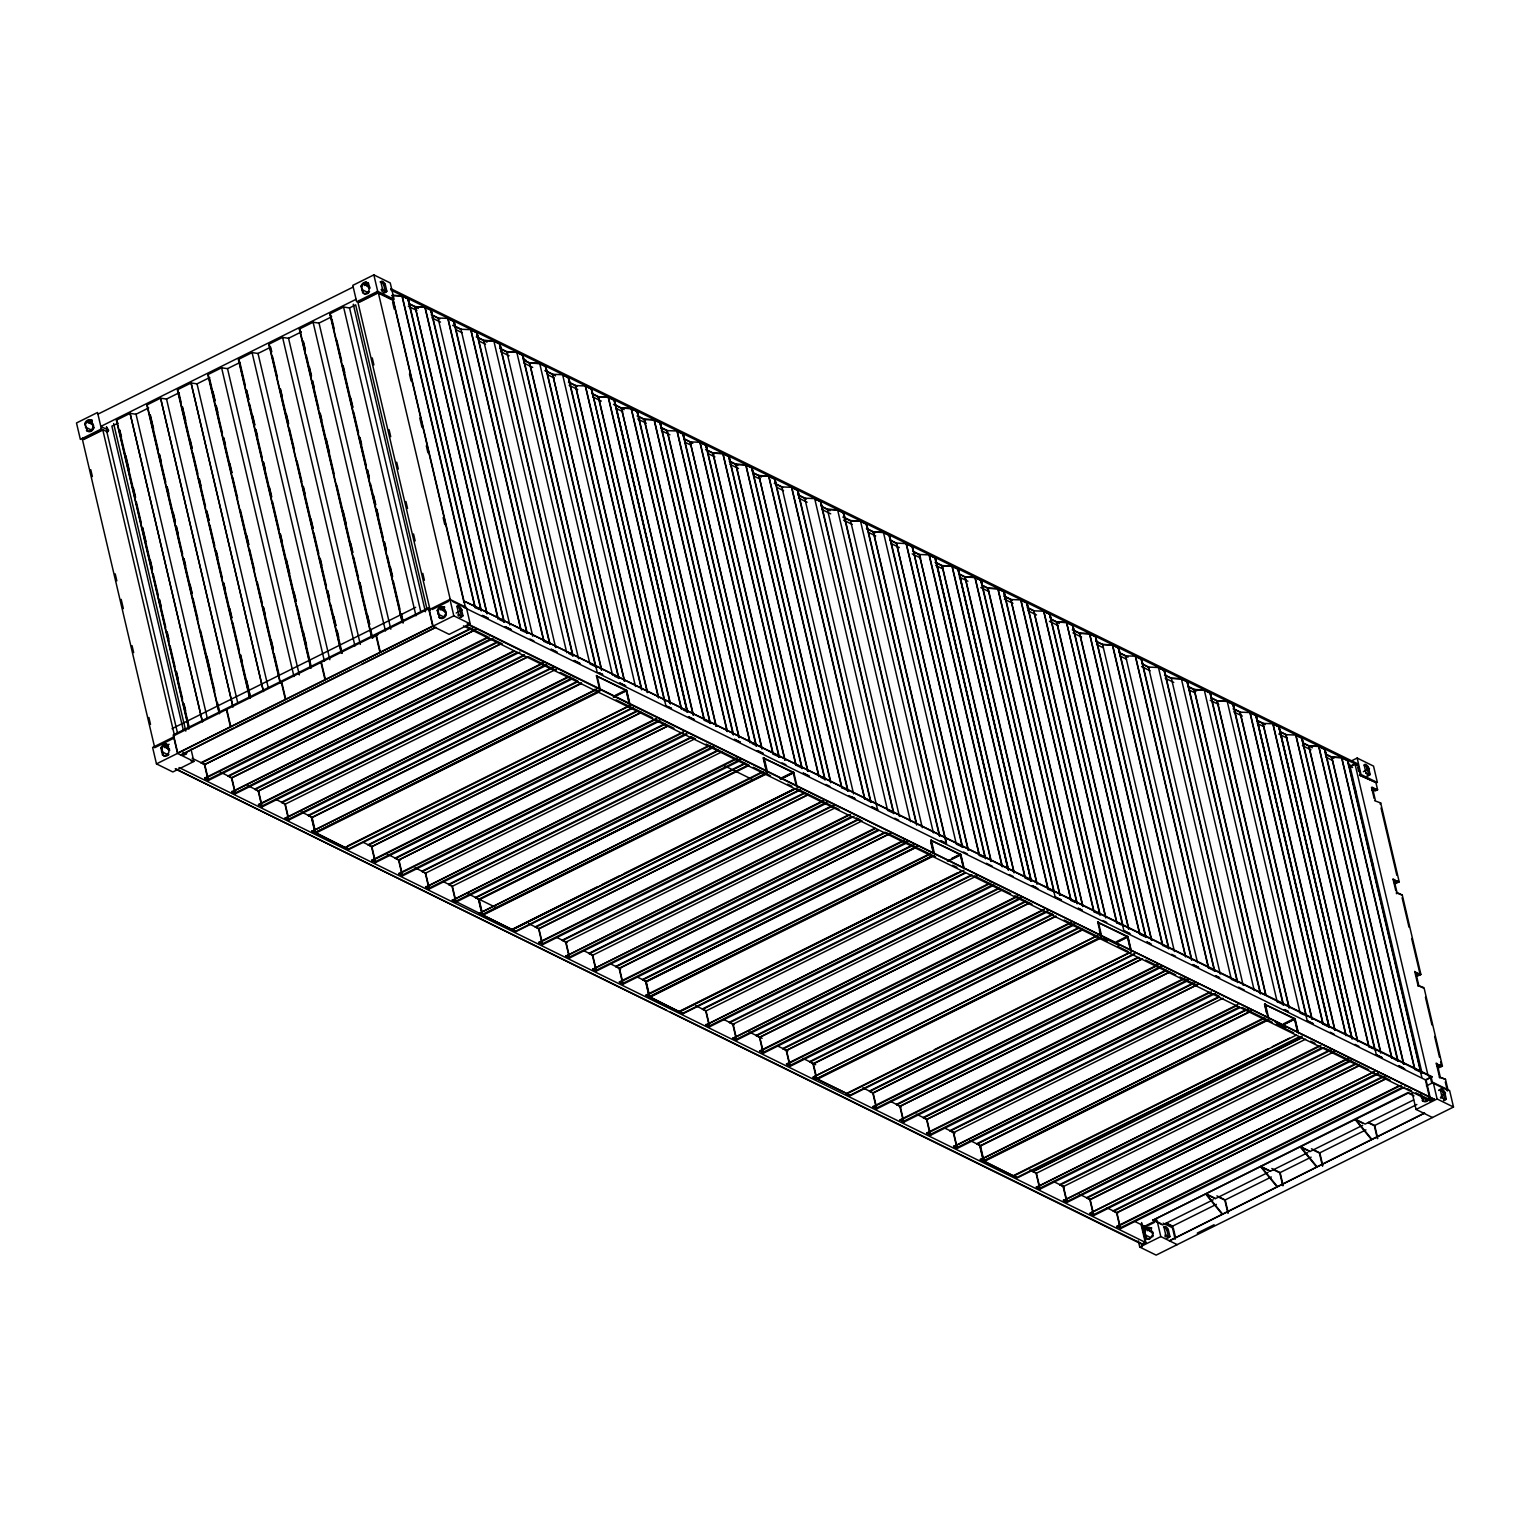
<?xml version="1.0" encoding="UTF-8"?>
<svg xmlns="http://www.w3.org/2000/svg" width="1530" height="1530" viewBox="0 0 1530 1530"><rect width="100%" height="100%" fill="white"/><g stroke="black" fill="none" stroke-linecap="round" stroke-linejoin="round"><path stroke-width="1.5" d="M1374.437 790.226L1373.653 788.964L1372.372 790.302M1417.564 974.094L1416.072 974.055M1439.08 1065.626L1437.435 1066.257M1438.257 1067.194L1439.233 1066.333L1437.339 1066.525M165.202 747.558L166.732 743.733M1417.296 975.356L1417.583 973.96M1439.175 1066.735L1438.908 1065.416M1374.705 790.494L1372.027 790.283M1393.983 882.466L1396.01 882.122M1393.639 882.428L1396.163 882.791M486.903 613.721L415.108 306.593L425.091 307.147L431.116 310.112L432.321 315.046L438.02 317.858L509.815 624.986M624.412 681.29L552.598 374.161L624.603 681.156M693.167 715.065L621.352 407.936L631.355 408.51L637.379 411.455L638.584 416.409L644.283 419.201L654.266 419.755L660.291 422.72L661.495 427.654L667.195 430.466L739.2 737.46M761.902 748.859L690.106 441.711L762.112 748.706M830.656 782.633L758.861 475.505L768.863 476.079L774.869 479.024L776.093 483.958L781.773 486.77L853.587 793.898M1417.564 975.012L1416.072 974.744M373.856 274.884L352.799 285.364L356.662 301.812L377.7 291.331L394.09 299.383L390.246 282.935L373.856 274.884L377.7 291.331M97.939 414.152L353.201 287.028M380.071 281.922A4.686 1.989 63.5 0 1 383.781 284.943L385.197 284.236L386.822 291.178L385.407 291.905A4.686 1.989 63.5 0 1 383.246 292.44M356.069 299.306L100.808 426.43L108.726 430.312M148.697 407.917L135.998 414.248L130.088 413.349L116.337 420.195L188.726 728.777M209.687 377.547L197.007 383.858L191.097 382.978L177.346 389.825L249.715 698.388M240.191 362.361L227.492 368.673L221.601 367.793L207.831 374.64L280.22 683.202M271.766 351.804L270.676 347.176L257.996 353.487L252.087 352.589L238.336 359.454L310.705 668.017M341.209 652.832L268.84 344.25L282.591 337.403L288.501 338.302L301.18 331.991M299.67 329.065L372.039 637.627L377.795 634.778L371.714 637.647L299.345 329.065L313.095 322.218L318.986 323.117L331.685 316.786M402.218 622.442L329.83 313.88L343.581 307.033L349.49 307.932L355.649 304.872L426.927 608.787M101.401 428.936L80.363 439.416L76.5 422.969L97.538 412.488L101.401 428.936L107.54 431.957M381.104 289.782L382.519 289.074A4.686 1.989 63.5 0 0 386.841 291.197M393.306 299.784L378.235 292.383L357.982 302.462L430.236 610.508M83.691 439.531L102.491 430.179M359.206 302.328L377.986 292.976L385.005 296.418M183.332 730.116L111.881 426.105L118.192 423.122M219.211 713.573L146.842 405.01L160.593 398.163L166.502 399.062L179.182 392.732M106.545 432.187L107.865 431.517L106.794 431.575L177.423 732.679M172.048 728.663L415.663 607.353M173.655 736.982L152.618 747.462L156.462 763.891L172.852 771.962L193.889 761.481L191.001 749.145M428.916 609.858L449.954 599.377L466.344 607.429L470.207 623.877L449.17 634.357L432.78 626.306L428.457 607.888L173.196 734.993L177.518 753.429L193.889 761.481M172.947 738.627L154.721 747.711L82.467 439.665L102.72 429.586L174.439 735.299M432.263 609.495L448.462 601.424M459.88 609.437L461.314 608.73L462.94 615.672L461.505 616.399L459.88 609.437A4.686 1.989 63.5 0 0 456.877 606.377M456.189 612.995L462.251 609.973M156.462 763.891L453.817 615.825L470.207 623.877M233.708 727.993L180.769 755.017L435.897 627.3M235.792 726.96L351.345 669.413M361.845 664.192L382.825 653.731M383.208 653.54L433.793 628.352M470.532 628.448L201.08 762.629L204.465 764.751L207.965 779.688L490.25 639.119M201.214 763.164L472.789 627.912M474.185 630.226L204.733 764.426L208.482 780.415L492.909 638.775M204.465 764.751L476.06 629.499M208.482 780.415L204.714 778.101L486.999 637.513M204.829 778.617L489.256 636.977M495.452 642.791L228.142 775.92L231.508 778.043L235.027 792.98L517.293 652.411M228.257 776.437L497.709 642.256M220.033 771.981L231.776 777.718L501.228 643.518M231.508 778.043L500.96 643.862M519.951 652.067L235.524 793.707L231.891 791.909L514.042 650.805M231.891 791.909L514.156 651.34M524.312 654.859L254.86 789.059L258.245 791.182L261.248 803.977M254.975 789.576L524.427 655.395M527.946 656.657L258.493 790.838L262.261 806.826L546.669 665.206M258.245 791.182L527.697 657.001M262.261 806.826L258.493 804.512L542.901 662.873M258.608 805.048L543.035 663.408M546.172 664.479L261.745 806.119L258.493 804.512M551.029 667.998L281.577 802.179L284.963 804.302L288.462 819.258L570.747 678.67M281.711 802.715L553.286 667.462M284.963 804.302L556.557 669.069M573.406 678.326L288.979 819.965L285.326 818.168L567.496 677.082M285.326 818.168L569.753 676.528M577.766 681.137L308.314 815.318L311.699 817.441L314.702 830.255M308.429 815.834L577.881 681.653M311.699 817.441L581.4 682.915M581.534 683.451L311.527 817.9L314.53 830.714M630.169 705.215L626.669 690.279L596.49 675.992L626.114 690.546M633.382 707.816L348.974 849.456L312.063 831.306L596.356 689.15M312.063 831.306L596.471 689.667M599.607 690.738L315.199 832.377L311.929 830.79M315.027 832.856L600.009 690.929M597.981 692.516L315.696 833.104L312.005 817.077M615.309 695.347L623.857 691.082M613.281 696.934L626.669 690.279M613.664 697.125L626.497 690.738L629.499 703.551M347.387 846.033L627.491 706.554M630.016 705.674L345.321 847.658L315.582 832.569M345.589 847.314L348.84 848.921L633.267 707.281M637.627 710.551L368.175 844.732L371.561 846.855L375.06 861.811L659.487 720.171M368.29 845.268L637.742 711.068M641.28 712.349L371.828 846.53L375.577 862.518L659.985 720.879M371.561 846.855L641.013 712.674M375.577 862.518L371.809 860.204L656.217 718.565M371.924 860.721L656.351 719.081M664.67 723.843L395.218 858.024L398.603 860.147L401.606 872.961M395.352 858.56L664.804 724.359M668.323 725.622L398.871 859.822L402.62 875.81L687.047 734.171M398.603 860.147L668.055 725.966M402.62 875.81L398.852 873.496L683.279 731.856M398.986 874.013L683.394 732.373M686.53 733.463L402.122 875.103L398.852 873.496M691.407 736.963L421.955 871.163L425.34 873.286L428.84 888.222L713.248 746.583M422.07 871.679L691.522 737.498M425.34 873.286L695.041 738.76M713.764 747.309L429.337 888.949L425.703 887.151L707.855 746.047M425.703 887.151L710.13 745.512M718.125 750.102L448.673 884.283L452.058 886.425L455.06 899.219M448.806 884.818L718.239 750.637M452.058 886.425L721.778 751.899M740.482 760.429L456.074 902.069L452.421 900.29L736.714 758.115M452.421 900.29L737.479 758.478M455.558 901.361L739.985 759.722M744.842 763.24L475.409 897.422L478.775 899.544L482.294 914.481L764.579 773.912M475.524 897.938L744.976 763.757M746.353 766.09L479.043 899.219L482.792 915.208L512.473 929.743L452.306 899.755M478.775 899.544L748.227 765.363M748.629 765.555L478.622 900.003L481.128 910.675M797.264 787.319L793.764 772.382L763.585 758.096L793.209 772.65M761.309 772.306L479.158 913.41L482.792 915.208L767.219 773.568M479.158 913.41L763.566 771.77M482.122 914.959L767.085 773.033M780.262 778.521L793.095 772.134L796.308 785.827M780.377 779.038L793.764 772.382M780.759 779.229L793.592 772.841M511.747 929.513L597.867 886.616M602.151 884.493L619.248 875.963M623.532 873.84L794.586 788.658M794.969 788.849L512.684 929.418L516.069 931.56L800.477 789.92M794.701 789.193L512.416 929.762L516.069 931.56M515.935 931.024L800.362 789.384M804.723 792.655L535.27 926.836L538.656 928.959L541.658 941.772M535.385 927.371L804.837 793.171M808.356 794.452L538.904 928.634L542.672 944.622L827.08 802.982M538.656 928.959L808.108 794.778M542.672 944.622L538.904 942.308L823.312 800.668M539.019 942.824L823.446 801.185M826.582 802.275L542.156 943.914L538.904 942.308M831.765 805.947L562.313 940.128L565.698 942.251L569.198 957.206L851.483 816.618M562.447 940.663L834.022 805.411M565.698 942.251L835.418 807.744M854.142 816.274L569.715 957.914L566.062 956.116L848.232 815.031M566.062 956.116L850.489 814.476M858.502 819.086L589.05 953.267L592.416 955.389L595.935 970.326L878.22 829.757M589.165 953.783L858.617 819.602M592.416 955.389L862.136 820.864M878.717 830.465L596.432 971.053L592.798 969.255L874.95 828.151M592.798 969.255L875.084 828.686M885.22 832.205L615.768 966.386L619.153 968.528L622.155 981.323M615.882 966.922L885.335 832.741M888.854 834.003L619.421 968.184L623.169 984.173L907.577 842.533M619.153 968.528L890.747 833.276M623.169 984.173L619.401 981.858L903.809 840.219M619.516 982.394L903.943 840.754M907.08 841.825L622.653 983.465L619.401 981.858M911.937 845.344L642.485 979.525L645.87 981.648L649.389 996.604L931.655 856.016M642.619 980.061L914.213 844.809M915.59 847.123L646.138 981.323L649.887 997.311L934.314 855.672M645.87 981.648L917.465 846.396M917.847 846.587L645.717 982.107L648.223 992.798M963.862 867.3L960.859 854.486L930.68 840.2L960.305 854.754M649.887 997.311L646.119 994.997L930.546 853.358M646.253 995.514L928.519 854.945M649.217 997.063L932.057 856.207M951.622 858.502L960.19 854.237L963.403 867.95M947.472 861.141L960.859 854.486M949.996 860.281L960.687 854.945L963.69 867.759M678.842 1011.617L936.016 883.537M940.281 881.414L957.398 872.903M962.064 870.952L679.779 1011.521L683.164 1013.663L965.43 873.075M963.938 870.226L679.511 1011.866L683.164 1013.663M683.03 1013.128L965.315 872.559M971.818 874.758L702.366 1008.939L705.751 1011.062L709.251 1026.018L991.536 885.43M702.48 1009.475L971.933 875.294M705.751 1011.062L977.594 875.485M994.175 885.086L709.748 1026.726L706.114 1024.928L988.265 883.843M706.114 1024.928L990.541 883.288M998.861 888.05L729.408 1022.231L732.794 1024.354L736.293 1039.31L1020.72 897.67M729.542 1022.767L998.975 888.567M732.794 1024.354L1002.513 889.848M1021.218 898.378L736.81 1040.017L733.157 1038.22L1017.45 896.064M733.157 1038.22L1017.584 896.58M1025.578 901.189L756.126 1035.37L759.511 1037.493L763.03 1052.43L1047.438 910.79M756.26 1035.887L1025.712 901.706M1029.231 902.968L759.779 1037.149L763.527 1053.156L1047.954 911.517M759.511 1037.493L1028.963 903.312M763.527 1053.156L759.76 1050.842L1044.187 909.202M759.894 1051.359L1044.302 909.719M1350.837 761.194L1357.148 758.039L1373.538 766.109L1377.383 782.538L1361.012 774.486L1357.148 758.039M1052.315 914.309L782.863 1048.49L786.248 1050.632L789.748 1065.569L1074.175 923.929M1357.301 765.708L1354.949 763.814L1350.053 766.243L1422.058 1073.199M782.977 1049.025L1052.43 914.844M1349.823 766.855L1354.7 764.426M1055.949 916.107L786.497 1050.288L790.264 1066.276L1074.672 924.636M786.248 1050.632L1055.7 916.432M1364.072 765.057A4.686 1.989 63.5 0 1 1367.074 768.117L1368.489 767.41L1370.115 774.352L1368.7 775.06A4.686 1.989 63.5 0 1 1366.978 775.863M1363.383 771.675L1369.446 768.653M1375.891 782.48L1359.52 775.174L1375.891 782.48L1377.593 789.748L1375.03 791.01M790.264 1066.276L786.477 1063.962L1070.904 922.322M786.611 1064.498L1071.038 922.858M1079.033 927.448L809.58 1061.629L812.966 1063.752L816.465 1078.707L1100.892 937.068M809.714 1062.164L1079.166 927.964M812.966 1063.752L1082.685 929.226M812.812 1064.23L1082.8 929.762M1131.454 951.526L1127.954 936.59L1097.775 922.303L1127.4 936.857M1374.169 798.526L1371.53 787.51L1377.593 789.748M813.214 1077.101L1097.641 935.461L813.214 1077.101L816.465 1078.707M1374.629 800.706L1380.691 802.944L1399.204 881.892L1395.8 883.499M816.312 1079.166L1101.83 936.972L1098.33 922.035M813.329 1077.617L816.982 1079.415L1101.409 937.775L1097.641 921.787M1380.691 802.944L1380.156 804.149M1116.575 941.658L1125.143 937.412M1114.567 943.245L1127.954 936.59M1114.949 943.436L1127.782 937.048L1130.785 949.862M845.937 1093.721L929.915 1051.894M934.199 1049.771L1128.758 952.865M1131.282 951.985L846.606 1093.969L850.24 1095.767L1134.667 954.127M846.874 1093.625L850.125 1095.231L1134.552 953.592M1136.771 957.933L869.461 1091.043L872.827 1093.185L876.346 1108.122L1160.754 966.482M869.576 1091.579L1139.028 957.398M1142.547 958.66L873.095 1092.841L876.843 1108.829L1161.27 967.19M872.827 1093.185L1142.279 958.985M876.843 1108.829L873.075 1106.515L1157.502 964.875M873.209 1107.051L1157.617 965.411M1165.956 970.154L896.504 1104.335L899.889 1106.477L903.389 1121.414L1187.816 979.774M896.618 1104.87L1166.07 970.689M1169.589 971.952L900.156 1106.133L903.905 1122.121L1188.313 980.481M899.889 1106.477L1169.341 972.277M903.905 1122.121L900.137 1119.807L1184.545 978.167M900.252 1120.323L1184.679 978.703M1399.204 881.892L1393.161 879.654L1398.267 881.433M1192.673 983.293L923.221 1117.474L926.606 1119.597L930.106 1134.533L1212.391 993.965M923.355 1117.99L1194.949 982.738M1196.326 985.071L926.874 1119.272L930.623 1135.26L1215.05 993.62M926.606 1119.597L1198.2 984.345M1396.488 893.711L1396.986 892.487L1402.302 895.107L1420.911 974.457L1417.507 976.044M1402.302 895.107L1396.259 892.851M930.623 1135.26L926.855 1132.946L1209.14 992.358M926.97 1133.462L1211.397 991.823M1219.41 996.413L949.958 1130.593L953.343 1132.736L956.346 1145.53M950.073 1131.129L1219.525 996.948M953.343 1132.736L1223.044 998.21M1239.625 1007.811L957.34 1148.38L953.706 1146.601L1238 1004.426M953.706 1146.601L1235.991 1006.013M1239.128 1007.103L956.843 1147.672L953.573 1146.066M1246.128 1009.551L976.676 1143.732L980.061 1145.855L983.561 1160.811L1265.846 1020.223M976.809 1144.268L1248.384 1009.016M980.061 1145.855L1251.655 1010.622M1249.895 1011.866L979.889 1146.333L983.408 1161.27L1268.37 1019.363M1298.549 1033.63L1295.03 1018.693L1264.87 1004.407L1294.495 1018.961M1268.504 1019.879L984.077 1161.519L980.424 1159.721L1262.594 1018.636M980.424 1159.721L1264.851 1018.081M1283.67 1023.761L1294.361 1018.445L1297.574 1032.157M1281.662 1025.349L1295.03 1018.693M1282.044 1025.54L1294.877 1019.152L1297.88 1031.966M1420.911 974.457L1414.868 972.2L1420.184 974.82L1411.674 938.54M1013.032 1175.824L1268.064 1048.815M1272.329 1046.692L1289.446 1038.162M1296.235 1035.16L1013.702 1176.073L1017.335 1177.87L1301.762 1036.231M1419.974 973.979L1417.316 975.203M1013.95 1175.748L1017.221 1177.335L1299.505 1036.766M1302.183 1037.091L1032.731 1171.272L1036.116 1173.395L1039.616 1188.351L1321.901 1047.763M1032.846 1171.808L1302.298 1037.627M1036.116 1173.395L1305.568 1039.214M1439.003 1067.691L1442.408 1066.104L1424.009 987.653L1417.966 985.416L1423.263 988.017M1324.54 1047.419L1040.132 1189.059L1036.479 1187.261L1318.63 1046.176M1036.479 1187.261L1320.906 1045.621M1329.226 1050.383L1059.774 1184.564L1063.159 1186.687L1066.659 1201.643L1351.086 1060.003M1059.908 1185.1L1331.483 1049.848M1063.159 1186.687L1334.753 1051.454M1351.602 1060.711L1067.175 1202.351L1063.522 1200.553L1347.815 1058.397M1063.522 1200.553L1347.949 1058.913M1355.943 1063.522L1086.51 1197.703L1089.876 1199.826L1093.395 1214.763L1377.803 1073.123M1086.625 1198.219L1356.077 1064.039M1079.224 1194.165L1090.144 1199.482L1359.596 1065.301M1089.876 1199.826L1359.329 1065.645M1090.125 1213.175L1374.552 1071.535L1090.125 1213.175L1093.395 1214.763M1090.259 1213.692L1093.893 1215.489L1378.32 1073.85M1382.68 1076.642L1113.228 1210.823L1116.613 1212.965L1120.113 1227.901L1402.398 1087.333M1113.343 1211.358L1384.937 1076.106M1386.314 1078.44L1116.862 1212.621L1120.629 1228.609L1405.037 1086.969M1116.613 1212.965L1386.065 1078.765M1442.408 1066.104L1436.364 1063.866L1441.681 1066.467L1440.591 1061.858M1120.629 1228.609L1116.862 1226.295L1399.128 1085.726M1116.976 1226.831L1401.404 1085.191M1441.47 1065.645L1438.812 1066.869M1438.946 1067.232L1439.003 1065.97M463.475 607.142L1426.094 1080.161L1431.87 1076.623L1425.405 1079.836L1430.378 1101.026L1434.031 1099.19L469.117 624.546M1213.175 1199.769L1162.59 1224.956L1152.951 1220.213L1408.078 1092.496L1412.094 1094.466M1445.506 1079.319L1439.462 1077.063L1445.506 1079.319L1448.126 1090.527L1432.52 1082.858L1431.124 1076.929L1428.025 1075.418L1354.949 763.814M1152.951 1220.213L1408.212 1093.089L1414.007 1095.939M1142.222 1227.481L1156.948 1220.137L1160.811 1236.584L1177.201 1244.636M1426.4 1085.898L1433.247 1082.532L1449.637 1090.584L1453.5 1107.032L1156.145 1255.116L1139.754 1247.065L1138.32 1240.907M1154.194 1222.547L1145.645 1226.792L1134.935 1221.533M1142.623 1229.661L1146.678 1227.653M1268.102 1172.401L1215.661 1198.525L1206.023 1193.783L1222.336 1213.787M1307.787 1152.645L1270.589 1171.158L1260.95 1166.434L1277.263 1186.438M1362.675 1125.296L1310.235 1151.421L1300.615 1146.678L1316.928 1166.682M1413.643 1099.936L1365.162 1124.072L1355.542 1119.329L1371.855 1139.334M1438.869 1090.488L1440.304 1089.781A4.686 1.989 63.5 0 1 1444.607 1091.884L1446.233 1098.846L1444.798 1099.554A4.686 1.989 63.5 0 1 1443.498 1100.51M1165.898 1223.312L1172.133 1226.371L1216.388 1204.34M1216.886 1195.848L1225.205 1199.941L1271.353 1176.972M1271.812 1168.499L1280.132 1172.592L1311.133 1157.158M1311.459 1148.762L1319.797 1152.855L1365.927 1129.867M1368.47 1122.427L1374.724 1125.487L1416.857 1104.507M1163.508 1227.098A4.686 1.989 63.5 0 1 1166.874 1230.197L1168.289 1229.489L1169.915 1236.45L1168.499 1237.158A4.686 1.989 63.5 0 1 1166.778 1237.961M1439.003 1090.087A4.686 1.989 63.5 0 1 1443.173 1092.611L1444.607 1091.904M670.484 1012.133L1142.145 1243.89L1145.262 1242.341M1433.897 1098.617L1430.78 1100.166L1415.766 1092.783M1441.509 1095.155L1445.544 1093.147M666.2 1010.03L175.242 768.787L1142.298 1244.483L1145.951 1242.666L1141.476 1223.598M1139.754 1247.065L1160.811 1236.584M1412.209 1093.013L1416.072 1109.46L1437.11 1098.98L1453.5 1107.032M1446.233 1098.846A4.686 1.989 63.5 0 1 1441.929 1096.742L1440.495 1097.45A4.686 1.989 63.5 0 0 1440.897 1098.119M1197.244 1233.123L1214.112 1224.727M1372.735 790.035L1374.399 789.977M1395.896 882.026L1394.997 881.127L1394.366 882.198M487.114 613.587L415.108 306.593L409.409 303.801L408.204 298.847L402.18 295.902L392.177 295.328L465.56 607.812L452.383 601.347M391.986 295.462L401.969 296.036L407.917 298.943L409.122 303.896L418.34 308.486M414.898 306.727L424.9 307.3L430.829 310.207L432.053 315.161M437.81 317.991L448.022 318.412L454.028 321.377L455.252 326.311L460.932 329.103L532.746 636.25M460.74 329.256L470.934 329.677L476.958 332.641L478.163 337.575L483.843 340.368L493.846 340.941L499.87 343.887L501.075 348.84L506.774 351.632L516.777 352.206L522.782 355.151L524.006 360.105L529.686 362.897L539.688 363.452L545.694 366.416L546.918 371.35L552.598 374.161M506.564 351.766L516.566 352.34L522.495 355.266L523.719 360.2M552.406 374.295L562.6 374.716L568.625 377.68L569.829 382.615L575.529 385.407L647.534 692.402M664.747 700.874L591.536 388.945L585.512 385.981L575.318 385.56L647.324 692.555M592.741 393.879L598.44 396.672L608.443 397.245L614.448 400.191L687.678 712.139M615.385 405.24L614.161 400.305L608.232 397.379L598.23 396.825L670.236 703.819M621.161 408.07L631.144 408.644L637.092 411.57L638.297 416.504M661.209 427.769L660.004 422.816L654.075 419.909L644.073 419.335L716.078 726.329M690.106 441.711L684.426 438.919L683.202 433.984L677.197 431.02L666.984 430.599L738.99 737.594M689.896 441.864L700.109 442.285L706.114 445.249L707.338 450.183L713.018 452.976L723.021 453.549L729.045 456.495L730.25 461.448L735.949 464.24L745.932 464.814L751.957 467.759L753.181 472.713L758.861 475.505L830.867 782.499M801.969 768.538L728.758 456.609L722.829 453.683L712.827 453.129L784.833 760.123M824.899 779.803L751.67 467.874L745.741 464.948L735.739 464.374L807.744 771.369M758.651 475.639L768.653 476.213L774.582 479.12L847.811 791.067M781.581 486.903L791.775 487.324L797.799 490.289L799.004 495.223L804.704 498.015L877.589 809.81L871.813 806.979M804.493 498.168L814.687 498.589L820.711 501.553L821.916 506.487L827.615 509.28L837.618 509.853L843.623 512.818L844.847 517.752L850.527 520.544L860.529 521.118L866.554 524.063L867.759 529.017L873.439 531.809L883.441 532.383L889.466 535.328L890.67 540.281L896.37 543.073L906.353 543.628L912.377 546.593L985.607 858.521M850.336 520.678L860.319 521.252L866.267 524.178L867.472 529.112M1008.232 869.901L935.289 557.857L929.284 554.893L919.071 554.472L913.601 551.527M935.71 559.502L936.513 562.791L942.193 565.584L952.196 566.157L958.22 569.122L1031.43 881.051M959.138 574.152L957.933 569.217L951.985 566.291L942.002 565.737L1014.008 872.731M959.425 574.056L965.124 576.848L975.107 577.422L981.132 580.367L982.337 585.321L988.036 588.113L998.038 588.687L1004.043 591.632L1005.267 596.585L1010.948 599.377L1082.953 906.372M988.648 588.725L982.069 585.416L980.845 580.482L974.916 577.556L964.914 577.001L1036.919 883.996M1004.981 596.681L1003.757 591.747L997.828 588.821L987.825 588.247L1059.831 895.241M1105.865 917.637L1033.859 610.642L1028.179 607.831L1026.974 602.897L1020.95 599.932L1010.756 599.511L1082.762 906.506M1027.242 607.678L1033.668 610.833L1043.862 611.197L1049.886 614.161L1051.091 619.095L1056.79 621.888L1066.793 622.461L1072.798 625.426L1074.022 630.36L1079.702 633.152L1089.704 633.726L1095.709 636.671L1168.939 948.619M1168.652 948.715L1095.442 636.786L1089.494 633.86L1079.492 633.305L1151.497 940.3M1096.933 641.625L1102.614 644.417L1112.616 644.991L1118.64 647.936L1119.845 652.889L1125.544 655.682L1197.55 962.676M1128.012 657.192L1119.425 652.985L1118.353 648.051L1112.406 645.125L1102.422 644.551L1095.843 641.395M1125.334 655.815L1135.528 656.236L1141.552 659.201L1142.757 664.135L1148.456 666.946L1220.252 974.075M1148.246 667.08L1158.459 667.501L1164.464 670.465L1165.688 675.399L1171.368 678.192L1181.37 678.765L1187.395 681.73L1188.6 686.664L1194.299 689.456L1204.282 690.03L1210.307 692.975L1283.517 1004.923M1211.511 697.929L1217.211 700.721L1227.213 701.295L1233.218 704.24L1234.442 709.193L1240.122 711.986L1312.128 1018.98M1233.065 708.811L1239.912 712.119L1250.125 712.559L1256.13 715.505L1329.36 1027.452M1352.271 1038.698L1279.061 726.769L1273.036 723.805L1262.843 723.384L1334.849 1030.379M1349.02 765.497L1347.815 760.544L1341.791 757.599L1331.789 757.025L1326.108 754.233L1324.884 749.298L1318.879 746.334L1308.877 745.76L1303.197 742.968L1301.973 738.034L1295.948 735.069L1285.755 734.649L1357.76 1041.643L1285.965 734.496L1280.266 731.703M1325.822 754.328L1324.598 749.394L1318.669 746.468L1308.666 745.913L1380.672 1052.908M1348.332 763.948L1347.528 760.659L1341.581 757.732L1331.597 757.159L1403.603 1064.172M1358.066 765.325L391.164 290.203L390.8 288.673L1357.722 763.795L1360.266 774.811M454.965 326.406L453.741 321.472L447.812 318.565L520.908 630.207L527.123 633.018M477.876 337.671L476.672 332.737L470.724 329.811L543.819 641.472M500.788 348.936L499.583 344.001L493.655 341.075L483.652 340.521L555.658 647.515M546.631 371.465L545.426 366.512L539.478 363.605L529.476 363.031L601.481 670.025M562.39 374.869L568.338 377.776L569.543 382.73M692.784 443.337L684.14 439.034L682.915 434.08L676.987 431.173L750.082 742.815L677.197 431.02M798.717 495.338L797.513 490.384L791.565 487.477L864.66 799.119M814.495 498.742L820.424 501.649L893.635 813.577M844.56 517.848L843.336 512.913L837.407 509.987L827.405 509.433L899.41 816.427M890.384 540.377L889.179 535.423L883.25 532.517L873.248 531.943L946.343 843.604L940.568 840.754M1027.892 607.946L1026.687 602.992L1020.74 600.085L1093.835 911.727L1100.07 914.538M1116.766 922.992L1043.67 611.35L1049.599 614.257L1050.804 619.21L1059.391 623.475M1073.735 630.456L1072.511 625.521L1066.582 622.595L1056.58 622.041L1128.585 929.035M1149.451 667.73L1142.489 664.25L1141.265 659.296L1135.337 656.389L1208.432 968.031M1158.248 667.654L1164.177 670.561L1165.401 675.514M1188.313 686.76L1187.108 681.825L1181.16 678.899L1171.177 678.345L1164.464 675.093M1234.155 709.289L1232.931 704.355L1227.003 701.428L1217 700.855L1289.006 1007.849M1257.067 720.553L1255.862 715.6L1249.914 712.693L1323.01 1024.335M1279.577 730.154L1278.774 726.865L1272.845 723.958L1345.941 1035.6M1312.396 747.788L1302.91 743.064L1301.686 738.129L1295.757 735.222L1368.853 1046.864M524.675 359.627L525.899 360.219M615.672 405.144L621.352 407.936L693.358 714.931M1257.354 720.439L1263.034 723.25L1335.04 1030.245M431.211 314.798L439.799 319.024M452.651 325.335L461.238 329.562M476.232 336.925L486.961 342.204M499.813 348.515L508.4 352.742M523.413 360.105L529.839 363.26M544.852 370.643L555.562 375.902M568.433 382.232L577.001 386.44M592.014 393.822L598.44 396.978M613.453 404.36L624.163 409.619M637.035 415.95L645.603 420.157M660.616 427.539L667.042 430.695M705.636 449.648L714.223 453.875M729.217 461.238L737.804 465.464M761.385 477.054L752.817 472.827L752.072 469.519M774.256 483.365L782.825 487.573M797.838 494.955L806.406 499.163M821.419 506.545L829.987 510.752M842.858 517.083L851.426 521.29M866.439 528.672L875.026 532.88M890.02 540.262L896.465 543.418M920.046 555.008L913.314 551.642L912.09 546.688L906.162 543.781L979.257 855.423L983.465 857.259M935.04 562.371L943.628 566.597M958.641 573.96L965.067 577.135M1003.661 596.088L1012.229 600.296M1072.262 629.805L1080.83 634.013M1188.045 686.683L1196.613 690.91M1218.052 701.448L1211.225 698.024L1210.307 692.975M1256.646 720.401L1265.214 724.608M1279.979 731.818L1286.654 735.146M1325.248 754.118L1333.835 758.325M1348.733 765.593L1352.539 767.467M364.408 283.777A5.47 2.41 -13.2 0 0 364.312 284.178L369.686 286.837M408.357 306.287L416.925 310.514M431.938 317.877L440.506 322.103M455.519 329.466L461.945 332.641M479.1 341.056L485.526 344.212M500.54 351.594L509.127 355.801M524.121 363.184L532.708 367.391M547.702 374.774L554.147 377.929M569.141 385.311L577.728 389.519M592.741 396.901L601.309 401.109M616.322 408.491L622.748 411.647M637.761 419.01L646.329 423.236M661.343 430.599L669.91 434.826M684.924 442.189L691.35 445.364M708.505 453.779L714.931 456.954M729.944 464.317L738.531 468.524M753.525 475.907L759.97 479.062M777.125 487.496L783.551 490.652M798.564 498.034L807.132 502.242M822.146 509.624L830.714 513.831M843.585 520.162L852.153 524.369M869.308 532.803L875.734 535.959M890.747 543.322L899.315 547.549M912.186 553.86L920.754 558.087M935.767 565.45L942.193 568.605M959.348 577.04L967.935 581.266M980.787 587.577L989.375 591.785M1004.369 599.167L1012.956 603.375M1027.969 610.757L1036.537 614.964M1049.408 621.295L1057.976 625.502M1072.989 632.885L1081.557 637.092M1096.57 644.474L1102.996 647.63M1120.151 656.064L1126.577 659.22M1141.59 666.583L1150.178 670.809M1165.172 678.173L1173.759 682.399M1188.753 689.762L1195.198 692.918M1210.192 700.3L1218.779 704.508M1233.792 711.89L1242.36 716.097M1257.373 723.48L1263.799 726.635M1278.812 734.018L1287.38 738.225M1302.393 745.607L1310.961 749.815M1325.975 757.197L1332.4 760.353M364.312 284.197L369.992 288.137M385.713 296.763L392.082 299.899M361.118 285.995L362.744 292.957A4.781 3.787 -63.8 0 0 369.189 289.744L367.544 282.801A4.781 3.787 -63.8 0 0 361.118 285.995L363.7 293.416A4.781 3.787 -63.8 0 0 367.965 293.301M361.692 289.476L367.908 292.517M1371.588 787.529L1376.656 789.27M1431.87 1076.623L464.967 601.5L1432.004 1077.216M479.292 609.514L475.275 607.544L402.18 295.902M499.966 619.918L504.212 621.754M548.046 643.289L544.03 641.319L470.934 329.677M568.95 653.578L572.966 655.548M614.563 676.222L618.789 678.058M683.317 709.997L687.544 711.852M710.475 723.116L704.24 720.286L631.144 408.644M752.282 743.656L756.298 745.626M779.229 756.891L772.994 754.08L699.899 442.419L705.846 445.345L779.057 757.274M802.141 768.156L796.116 765.191L723.021 453.549M821.036 777.45L825.053 779.42M847.964 790.666L841.959 787.721L768.863 476.079M866.879 799.961L870.895 801.93M893.807 813.195L887.591 810.384L814.687 498.589M962.561 846.97L956.346 844.158L883.441 532.383M1031.316 880.764L1025.081 877.952L951.985 566.291M1052.219 891.034L1048.012 889.198L974.916 577.556M1075.131 902.298L1070.924 900.462L997.828 588.821M1120.974 924.828L1116.957 922.839L1043.862 611.197M1145.893 937.068L1139.678 934.256L1066.582 622.595L1139.888 934.103M1168.805 948.332L1162.8 945.368L1089.704 633.726M1214.648 970.842L1208.624 967.897L1135.528 656.236M1235.552 981.132L1231.344 979.296L1158.459 667.501M1277.378 1001.672L1283.402 1004.636M1304.306 1014.906L1300.098 1013.07L1227.213 701.295M1373.06 1048.681L1369.044 1046.711L1295.948 735.069M1393.983 1058.97L1397.98 1060.94M1341.581 757.732L1414.676 1069.374L1420.911 1072.205M91.035 431.269A4.781 3.787 -63.8 0 1 87.382 431.02L84.8 423.6A4.781 3.787 -63.8 0 1 91.245 420.387L93.827 427.807A4.781 3.787 -63.8 0 1 93.196 429.222M89.123 420.138A5.47 2.41 -13.2 0 0 88.013 421.783L93.387 424.441M482.505 615.442L488.204 618.235L482.218 615.538M505.416 626.707L511.116 629.499M551.259 649.217L556.958 652.01M574.171 660.482L579.87 663.274M598.995 672.684L602.782 674.539L598.727 672.798M620.013 683.011L625.694 685.803M667.749 706.458L671.536 708.314M688.768 716.786L694.448 719.578M734.591 739.315L740.29 742.107M757.522 750.58L763.202 753.372M803.346 773.09L809.045 775.882M851.082 796.537L854.868 798.411M872.1 806.884L877.799 809.676M940.854 840.659L946.535 843.451L873.439 531.809M1032.521 885.698L1036.307 887.572M1055.432 896.963L1061.132 899.755M1078.363 908.227L1082.15 910.082M1124.187 930.737L1129.886 933.549M1147.118 942.002L1150.904 943.876M1192.941 964.531L1198.64 967.323M1215.872 975.796L1219.659 977.651M1284.607 1009.571L1288.413 1011.445M1307.538 1020.835L1313.218 1023.627M1381.973 1057.421L1376.292 1054.61L1301.973 738.034M1399.204 1065.875L1402.991 1067.749M505.149 626.803L510.905 629.633M529.973 639.005L533.836 640.898M550.972 649.332L556.748 652.163M573.884 660.577L579.66 663.427M619.727 683.107L625.502 685.937M665.569 705.636L671.326 708.466M688.481 716.881L694.257 719.731M734.304 739.411L740.08 742.241M757.235 750.675L763.011 753.506M782.079 762.877L785.923 764.77M803.059 773.185L808.835 776.035M825.99 784.45L829.834 786.344M848.901 795.715L854.677 798.545M894.744 818.244L898.588 820.137M963.479 852.019L967.343 853.912M986.41 863.283L992.167 866.114M1009.322 874.548L1013.166 876.441M1032.234 885.813L1038.009 888.643M1060.921 899.908L1055.165 897.058L980.845 580.482M1078.076 908.323L1081.92 910.216M1102.92 920.524L1106.764 922.418M1129.676 933.683L1123.9 930.852L1049.599 614.257M1146.831 942.117L1150.675 943.991M1171.674 954.318L1175.518 956.212M1192.654 964.627L1198.43 967.457M1215.585 975.891L1219.429 977.785M1238.497 987.156L1244.273 989.986M1284.32 1009.666L1288.183 1011.559M1313.008 1023.78L1307.251 1020.931L1232.931 704.355M1330.163 1032.195L1334.007 1034.089M1355.006 1044.397L1358.85 1046.291M1376.006 1054.725L1381.762 1057.555M1398.917 1065.97L1404.693 1068.82M87.994 421.783L93.693 425.742M91.245 420.387L93.827 427.807M84.8 423.6L87.382 431.02M85.393 427.08L91.59 430.121M443.662 607.276L444.618 607.754A4.781 3.787 -63.8 0 0 438.173 610.967L437.217 610.489A4.781 3.787 -63.8 0 1 443.662 607.276L446.244 614.697L445.154 610.068M440.506 608.271A5.47 2.41 -13.2 0 0 440.43 608.672L445.804 611.331M440.411 608.672L446.11 612.631M467.128 624.087L1434.031 1099.19M1103.952 938.024L1118.755 945.291M1275.274 1022.193L1285.85 1027.395M466.019 626.095L487.458 636.633M491.742 638.737L502.471 643.996M528.194 656.638L556.059 670.35M560.343 672.454L577.499 680.869M594.654 689.303L598.938 691.407M616.093 699.841L652.545 717.742M656.829 719.846L673.984 728.28M691.12 736.714L695.423 738.818M706.133 744.077L749.011 765.153M753.296 767.257L770.451 775.691M787.606 784.125L791.89 786.229M796.174 788.332L839.052 809.408M856.207 817.823L860.491 819.927M886.214 832.569L914.099 846.262M918.383 848.385L935.538 856.8M952.693 865.234L956.977 867.338M974.132 875.772L1010.565 893.673M1014.868 895.777L1032.004 904.211M1049.159 912.645L1053.443 914.749M1064.172 920.008L1107.051 941.084M1117.761 946.343L1128.49 951.622M1145.645 960.037L1175.652 974.801M1179.936 976.905L1197.091 985.32M1214.246 993.754L1218.53 995.858M1242.111 1007.448L1272.138 1022.193M1276.422 1024.316L1293.577 1032.731M1310.713 1041.165L1315.016 1043.269M1325.726 1048.528L1368.604 1069.604M1379.333 1074.882L1390.043 1080.142M1407.198 1088.576L1411.482 1090.68M463.456 625.904L1430.378 1101.026M437.81 613.97L444.006 617.011M1421.102 1097.125L1427.318 1100.185M437.217 610.489L439.799 617.91A4.781 3.787 -63.8 0 0 445.976 615.423M1420.509 1093.663L1423.091 1101.065A4.781 3.787 -63.8 0 0 1426.744 1101.332M723.614 765.383L753.238 779.937M1416.072 1109.46L1432.463 1117.512M1368.088 1122.618L1374.323 1125.697L1377.363 1138.626M1362.848 1123.307L1355.14 1119.52L1371.454 1139.525M1313.161 1149.967L1319.396 1153.046L1322.436 1165.975M1309.852 1151.612L1300.213 1146.888L1316.527 1166.893M1273.495 1169.723L1279.749 1172.783L1282.771 1185.712M1270.206 1171.368L1260.567 1166.625L1276.881 1186.63M1218.569 1197.072L1224.822 1200.151L1227.844 1213.08M1215.279 1198.717L1205.64 1193.974L1221.954 1213.978M1167.352 1223.503L1172.879 1226.218M1163.087 1223.159L1173.338 1228.188L1175.575 1237.732M1152.817 1219.62L1160.849 1223.56M167.363 744.881L168.3 745.359A4.781 3.787 -63.8 0 0 161.874 748.553L160.918 748.094A4.781 3.787 -63.8 0 1 167.363 744.881L168.989 751.823A4.781 3.787 -63.8 0 1 162.543 755.036L160.918 748.094M1149.795 1239.185A4.781 3.787 -63.8 0 1 1146.792 1238.669L1144.21 1231.248A4.781 3.787 -63.8 0 1 1150.656 1228.054L1151.612 1228.514M164.322 744.613L168.606 746.716M192.168 758.287L205.039 764.618M247.879 785.674L258.589 790.934M275.744 799.348L285.23 803.977L288.979 819.965M301.448 811.99L312.158 817.25M363.585 842.514L372.153 846.721M387.147 854.103L400.019 860.415M415.013 867.778L423.58 872.004M442.859 881.471L452.325 886.08L456.074 902.069M466.899 893.233L496.523 907.787M528.558 923.585L539.287 928.844M556.423 937.278L567.133 942.537M584.269 950.952L592.837 955.179M609.992 963.594L620.702 968.853M637.838 977.288L646.406 981.495M695.691 1005.707L706.401 1010.967M723.537 1019.401L734.266 1024.66M749.26 1032.023L762.112 1038.334M777.106 1045.717L787.816 1050.976M802.829 1058.339L815.681 1064.67M862.824 1087.83L873.534 1093.089M890.67 1101.504L901.38 1106.783M916.374 1114.146L927.084 1119.405M944.24 1127.84L954.95 1133.099M969.944 1140.462L980.654 1145.741M1029.939 1169.953L1034.223 1172.057M1053.501 1181.523L1064.23 1186.802M1107.07 1207.859L1117.78 1213.118M169.505 748.916L164.112 746.277L169.792 750.236M1153.065 1232.262L1142.7 1227.175L1141.61 1222.547M1147.404 1229.451L1153.104 1233.39M1144.21 1231.248L1146.792 1238.669M1150.656 1228.054L1153.237 1235.456M161.511 751.555L167.707 754.615M1144.803 1234.729L1151 1237.77M162.543 755.036L163.5 755.514A4.781 3.787 -63.8 0 0 167.764 755.38M204.714 778.101L207.965 779.688M231.757 791.393L235.027 792.98M285.211 817.651L288.462 819.258M371.809 860.204L375.06 861.811M425.57 886.616L428.84 888.222M565.947 955.6L569.198 957.206M592.665 968.72L595.935 970.326M646.119 994.997L649.389 996.604M649.772 996.776L679.569 1011.846L649.944 997.292M705.98 1024.411L709.251 1026.018M733.042 1037.703L736.293 1039.31M759.76 1050.842L763.03 1052.43M786.477 1063.962L789.748 1065.569M818.971 1079.931L844.407 1092.382M873.075 1106.515L876.346 1108.122M900.137 1119.807L903.389 1121.414M926.855 1132.946L930.106 1134.533M980.309 1159.205L983.561 1160.811M983.943 1161.002L1013.74 1176.054L984.115 1161.5M1036.346 1186.745L1039.616 1188.351M1063.407 1200.036L1066.659 1201.643M1116.862 1226.295L1120.113 1227.901M179.048 767.544L1145.951 1242.666M329.83 313.88L331.36 316.806M299.345 329.065L300.855 331.991M268.84 344.25L271.441 351.824M1420.624 1072.301L1421.829 1077.235M1095.709 636.671L1096.647 641.72M935.423 559.598L936.226 562.887M820.826 503.294L821.648 506.583M775.002 480.783L775.806 484.073M729.16 458.254L729.963 461.544M706.248 446.99L707.051 450.279M592.473 393.975L591.249 389.041L585.321 386.115L658.416 697.776M664.632 700.587L665.856 705.521M597.102 671.747L595.878 666.793L589.872 663.848L516.777 352.206M1381.035 807.955L1396.833 875.294M1402.092 897.727L1409.015 927.199M1425.444 997.254L1431.927 1024.947M1434.643 1036.479L1439.5 1057.249M1445.295 1081.92L1447.399 1090.89M1417.411 973.749L1417.679 975.069M1372.276 787.147L1375.374 800.343M1393.887 879.291L1396.986 892.487M1415.594 971.837L1418.692 985.052M1437.091 1063.503L1440.189 1076.699M1367.074 768.117L1368.7 775.06M1443.173 1092.611L1444.798 1099.554M1393.008 878.832L1395.781 890.67M1414.715 971.397L1418.195 986.276M1436.211 1063.044L1439.692 1077.923M1440.304 1089.781L1441.929 1096.723M1433.247 1082.532L1437.11 1098.98M1357.76 767.601L1358.64 771.388M1430.397 1077.292L1431.774 1083.221M1426.094 1080.161L1430.263 1097.928M1354.719 787.778L1355.81 792.425M1371.626 859.86L1372.716 864.507M1347.815 760.544L1421.026 1072.492M1347.528 760.659L1420.739 1072.587M1422.02 1096.436L1423.091 1101.065M1341.791 757.599L1414.887 1069.241M1331.789 757.025L1403.794 1064.019M1324.884 749.298L1398.114 1061.227M1324.598 749.394L1397.693 1061.036M1318.879 746.334L1391.975 1057.976M1318.669 746.468L1391.765 1058.129M1308.877 745.76L1380.882 1052.755M1301.686 738.129L1374.782 1049.771M1374.724 1125.487L1377.746 1138.416M1279.061 726.769L1351.985 1038.813M1278.774 726.865L1351.87 1038.507M1273.036 723.805L1346.132 1035.466M1256.13 715.505L1329.226 1027.146L1323.221 1024.201L1250.125 712.559M1255.862 715.6L1328.958 1027.261M1239.912 712.119L1311.918 1019.114M1233.218 704.24L1306.448 1016.188M1217.211 700.721L1289.216 1007.715M1319.797 1152.855L1322.819 1165.784M1283.23 1005.019L1210.02 693.09L1204.091 690.164L1194.089 689.609L1265.54 994.271M1204.282 690.03L1277.187 1001.825M1194.299 689.456L1265.75 994.137M1265.425 1004.139L1268.925 1019.076M1264.736 1003.89L1267.949 1017.603M1264.488 1004.216L1266.477 1012.764M1187.395 681.73L1260.605 993.658M1187.108 681.825L1260.318 993.754M1181.37 678.765L1254.256 990.56M1171.368 678.192L1243.182 985.339M1164.464 670.465L1237.694 982.394M1164.177 670.561L1237.407 982.509M1280.132 1172.592L1283.173 1185.521M1141.552 659.201L1214.763 971.129M1141.265 659.296L1214.495 971.244M1118.64 647.936L1191.851 959.884M1118.353 648.051L1191.564 959.979M1112.616 644.991L1185.712 956.633M1112.406 645.125L1185.501 956.766M1102.614 644.417L1174.428 951.545M1225.205 1199.941L1228.246 1212.869M1089.494 633.86L1162.59 945.521M1079.702 633.152L1151.708 940.147M1072.798 625.426L1146.027 937.355M1072.511 625.521L1145.741 937.45M1056.79 621.888L1128.796 928.882M1127.266 936.341L1130.479 950.053M1049.886 614.161L1123.097 926.09M1033.668 610.776L1105.674 917.771M1026.974 602.897L1100.185 914.825M1026.687 602.992L1099.898 914.94M1172.133 1226.371L1175.174 1239.3M1099.401 930.661L1100.395 934.926M1020.95 599.932L1094.046 911.593M1166.874 1230.216L1168.499 1237.158M1004.043 591.632L1077.273 903.58M1003.757 591.747L1076.986 903.675M998.038 588.687L1071.134 900.329M1141.093 1224.574L1144.746 1240.122M988.036 588.113L1060.041 895.107M1141.896 1245.783L1142.145 1246.816M981.132 580.367L1054.342 892.315M975.107 577.422L1048.203 889.064M965.124 576.848L1037.13 883.843M958.22 569.122L1031.143 881.146M957.933 569.217L1031.029 880.859M952.196 566.157L1025.291 877.799M942.193 565.584L1014.199 872.578M1090.144 1199.482L1093.893 1215.489M936.513 562.791L1008.519 869.786M1008.117 869.595L935.002 557.953L929.073 555.046L1002.169 866.688M929.284 554.893L1002.38 866.535M991.287 861.333L919.281 554.338L991.077 861.466M1063.427 1186.362L1067.175 1202.351M912.377 546.593L985.32 858.636M906.353 543.628L979.449 855.289M968.375 850.068L896.37 543.073L968.165 850.202M889.466 535.328L962.676 847.276M889.179 535.423L962.389 847.371M1036.365 1173.07L1040.132 1189.059M866.554 524.063L939.764 836.011M866.267 524.178L939.477 836.107M860.529 521.118L933.415 832.894M931.235 839.932L934.734 854.868M931.101 841.959L933.778 853.377M930.795 842.15L933.3 852.822M850.527 520.544L922.322 827.692M843.623 512.818L916.852 824.747M843.336 512.913L916.566 824.842M837.618 509.853L910.503 821.648M980.367 1145.511L984.077 1161.519M820.711 501.553L893.922 813.482M953.592 1132.391L957.34 1148.38M797.799 490.289L871.01 802.217M797.513 490.384L870.723 802.332M791.775 487.324L864.871 798.985M774.869 479.024L848.098 790.972M768.653 476.213L841.749 787.854M751.957 467.759L825.186 779.707M745.932 464.814L819.028 776.456M745.741 464.948L818.837 776.59M735.949 464.24L807.955 771.235M729.045 456.495L802.256 768.443M722.829 453.683L795.925 765.344M713.018 452.976L785.024 759.97M706.114 445.249L779.344 757.178M700.109 442.285L773.205 753.927M846.53 1093.415L816.905 1078.86M764.139 757.828L767.639 772.765M763.47 757.58L766.683 771.273M763.202 757.905L766.702 772.841M683.202 433.984L756.432 745.913M682.915 434.08L756.145 746.028M813.405 1063.924L816.982 1079.415M660.291 422.72L733.501 734.668M660.004 422.816L733.214 734.763M654.266 419.755L727.362 731.417M654.075 419.909L727.171 731.55M644.283 419.201L716.269 726.195M637.379 411.455L710.303 723.499M637.092 411.57L710.188 723.212M631.355 408.51L704.45 720.152M614.448 400.191L687.391 712.234M614.161 400.305L687.257 711.947M608.443 397.245L681.539 708.887M608.232 397.379L681.328 709.04M598.44 396.672L670.446 703.666M591.536 388.945L664.479 700.97M585.512 385.981L658.608 697.623M733.061 1024.029L736.81 1040.017M568.625 377.68L641.835 689.609M568.338 377.776L641.548 689.724M562.6 374.716L635.505 686.511M705.999 1010.737L709.748 1026.726M626 690.03L629.614 705.483M545.694 366.416L618.923 678.345M545.426 366.512L618.636 678.459M539.688 363.452L612.574 675.246M529.686 362.897L601.692 669.891M522.782 355.151L596.011 667.099M522.495 355.266L595.725 667.195M597.044 675.725L600.047 688.519M596.375 675.476L599.588 689.169M506.774 351.632L578.569 658.761M499.87 343.887L573.081 655.835M499.583 344.001L572.794 655.93M493.846 340.941L566.75 652.717M476.958 332.641L550.054 644.283M476.672 332.737L549.767 644.379M454.028 321.377L527.257 633.305M453.741 321.472L526.97 633.42M448.022 318.412L521.118 630.054M592.684 955.045L596.432 971.053M431.116 310.112L504.326 622.041M430.829 310.207L504.059 622.155M425.091 307.147L498.187 618.808M424.9 307.3L497.996 618.942M565.966 941.925L569.715 957.914M408.204 298.847L481.415 610.795M407.917 298.943L481.013 610.604M401.969 296.036L475.065 607.678M392.522 297.795L463.992 602.457M392.617 302.213L394.262 309.175M409.466 374.009L411.092 380.97M419.794 418.015L421.955 427.291M426.315 445.823L427.941 452.765M443.145 517.618L444.771 524.56M467.587 623.073L467.817 624.125M383.762 284.943L385.407 291.905M382.519 289.074L380.894 282.132A4.686 1.989 63.5 0 1 385.197 284.236M378.235 292.383L450.489 600.41M449.954 599.377L453.817 615.825M376.992 291.465L377.241 292.517M368.501 283.26L369.591 287.889M438.173 610.967L439.799 617.91M358.804 300.53L359.053 301.563M372.249 357.924L373.875 364.867M389.079 429.72L390.724 436.662M396.691 462.156L398.316 469.098M405.928 501.515L407.554 508.476M413.54 533.951L415.166 540.893M422.777 573.329L424.403 580.272M353.277 304.221L425.417 611.77M349.49 307.76L420.788 611.847M343.581 307.033L415.969 615.768M343.103 365.517L344.747 372.478M350.733 397.991L352.914 407.286M359.971 437.446L361.616 444.408M367.602 469.92L369.227 476.882M373.588 495.433L375.768 504.728M376.858 509.356L378.484 516.318M384.47 541.85L386.096 548.811M390.456 567.362L392.636 576.638M401.338 613.76L402.964 620.721M331.895 319.12L334.076 328.395M336.791 340.004L341.687 360.889M342.777 365.517L352.569 407.286M353.659 411.914L358.555 432.799M359.646 437.446L366.186 465.292M367.276 469.92L369.438 479.196M370.528 483.843L375.424 504.728M376.514 509.356L383.055 537.202M384.145 541.85L386.306 551.125M387.396 555.773L392.292 576.638M393.382 581.285L399.923 609.131M401.013 613.76L403.193 623.054M330.174 313.88L402.543 622.442M319.005 322.945L390.819 629.193M313.095 322.218L385.464 630.953M303.361 341.267L304.986 348.228M309.347 366.779L311.527 376.074M312.617 380.702L314.243 387.664M320.229 413.196L321.855 420.138M326.215 438.708L329.486 452.631M343.083 510.638L346.354 524.541M350.695 543.112L352.875 552.387M359.952 582.548L361.577 589.509M367.563 615.041L369.744 624.317M303.036 341.267L305.216 350.542M306.306 355.19L311.202 376.074M312.273 380.702L318.814 408.548M319.904 413.196L334.056 473.516M336.772 485.106L352.55 552.387M353.64 557.035L358.536 577.919M359.627 582.548L369.418 624.317M370.509 628.964L372.689 638.24M425.589 872.942L429.337 888.949M288.501 338.13L360.334 644.398M282.591 337.403L354.96 645.985M280.487 388.926L282.113 395.888M286.473 414.458L288.635 423.734M303.342 486.368L304.967 493.329M310.953 518.861L313.134 528.137M320.21 558.297L321.836 565.259M327.822 590.771L329.447 597.733M333.808 616.303L335.988 625.579M337.078 630.226L338.704 637.188M272.531 356.452L277.427 377.336M280.143 388.945L288.309 423.734M289.399 428.381L294.296 449.265M297.011 460.855L301.926 481.74M302.997 486.387L312.809 528.137M313.899 532.784L318.795 553.669M319.885 558.297L326.406 586.143M327.497 590.79L329.677 600.066M330.767 604.694L335.663 625.579M336.753 630.226L342.185 653.425M269.165 344.25L341.534 652.832M257.996 353.334L329.83 659.736M252.087 352.589L324.456 661.323M246.713 390.207L248.893 399.483M252.699 415.72L254.879 424.996M255.969 429.643L257.595 436.605M263.581 462.117L265.226 469.079M269.567 487.649L271.747 496.925M280.449 534.047L282.094 541.008M286.435 559.559L289.705 573.482M294.066 592.053L296.227 601.328M303.303 631.488L306.574 645.411M239.866 362.361L245.297 385.56M246.387 390.207L248.568 399.483M249.658 404.13L254.554 425.015M255.644 429.643L262.166 457.489M263.256 462.117L271.422 496.925M272.512 501.572L279.034 529.418M280.124 534.047L295.902 601.328M296.992 605.976L311.145 666.296M238.661 359.435L311.049 668.017M227.492 368.52L299.325 674.921M221.601 367.793L293.97 676.528M212.957 391.47L215.137 400.745M216.208 405.393L217.853 412.354M223.839 437.867L225.465 444.828M229.825 463.399L232.005 472.674M246.693 535.309L248.874 544.604M263.562 607.238L265.187 614.199M271.173 639.712L273.354 649.007M209.361 377.547L214.793 400.745M215.883 405.393L222.424 433.239M223.514 437.867L231.661 472.674M232.751 477.322L237.647 498.187M240.382 509.796L248.529 544.604M249.62 549.232L254.516 570.116M257.25 581.725L262.146 602.591M263.236 607.238L273.029 649.007M274.119 653.635L279.015 674.52M208.176 374.64L280.545 683.202M197.007 383.705L268.286 687.792M191.097 382.978L263.466 691.541L191.097 383.131M182.453 406.655L185.723 420.578M190.064 439.148L192.244 448.424M199.321 478.584L200.946 485.546M206.933 511.058L209.113 520.334M216.189 550.494L217.815 557.456M223.801 582.987L225.446 589.949M229.787 608.5L231.967 617.776M240.669 654.897L242.314 661.859M246.655 680.429L249.926 694.352M178.857 392.732L181.037 402.027M182.127 406.655L191.919 448.424M193.01 453.071L197.906 473.937M198.996 478.584L205.517 506.43M206.607 511.058L208.788 520.353M209.878 524.981L214.774 545.866M215.864 550.513L222.386 578.34M223.476 582.987L231.642 617.795M232.732 622.423L239.254 650.269M240.344 654.917L250.136 696.666M177.671 389.825L250.04 698.388M166.502 398.89L237.781 702.978M232.962 706.726L160.593 398.163L232.962 706.898M150.322 414.879L153.593 428.802M159.579 454.334L161.205 461.295M167.191 486.808L168.816 493.769M173.177 512.321L175.357 521.615M176.447 526.244L178.073 533.205M184.059 558.737L185.685 565.698M190.045 584.25L192.225 593.525M206.913 656.179L210.184 670.102M149.997 414.898L158.145 449.686M159.235 454.334L165.776 482.18M166.866 486.808L175.032 521.615M176.103 526.244L182.644 554.09M183.734 558.737L191.9 593.544M192.99 598.173L197.886 619.057M200.602 630.647L214.755 690.986M217.47 702.576L219.651 711.852M147.167 405.01L219.536 713.573M231.776 777.718L235.524 793.707M135.998 414.075L207.296 718.182M130.088 413.349L202.476 721.931L130.088 413.521M119.818 430.083L121.463 437.025M125.804 455.596L129.075 469.519M133.416 488.07L135.596 497.365M142.672 527.525L145.943 541.448M150.303 559.999L152.465 569.275M159.541 599.435L161.186 606.396M167.172 631.928L168.797 638.89M176.409 671.364L178.054 678.326M184.04 703.838L185.666 710.8M119.493 430.083L135.271 497.365M136.361 501.993L141.257 522.877M142.347 527.525L152.139 569.275M153.23 573.922L158.126 594.807M159.216 599.435L165.737 627.281M166.827 631.928L169.008 641.204M170.098 645.851L174.994 666.717M176.084 671.364L182.625 699.21M183.696 703.838L189.146 727.056M116.663 420.195L189.051 728.758M113.641 423.561L185.78 731.111M191.269 760.678L191.518 761.711M106.871 427.233L107.865 431.517M106.373 426.985L107.387 431.288M100.674 429.069L100.923 430.102M167.86 745.244L168.95 749.872M161.874 748.553L163.5 755.514M90.748 469.653L92.393 476.595M115.209 573.884L116.835 580.826M121.176 599.358L123.356 608.615M132.039 645.679L133.665 652.622M148.888 717.474L150.514 724.417M82.486 438.135L82.735 439.167M182.72 751.842A4.686 1.989 63.5 0 0 186.641 753.276L185.207 753.984A4.686 1.989 63.5 0 1 183.045 754.539M168.855 754.347A4.781 3.787 -63.8 0 1 168.338 754.921M164.131 746.277A5.47 2.41 -13.2 0 1 164.207 745.875M164.418 745.454A5.47 2.41 -13.2 0 1 165.814 744.23M164.437 747.577A5.47 2.41 -13.2 0 1 169.161 744.307M362.055 286.473A4.781 3.787 -63.8 0 1 367.984 282.916M381.888 289.82A4.781 3.787 -63.8 0 1 382.978 290.375M382.347 291.618A4.686 1.989 63.5 0 1 381.907 291.063M369.514 291.637A4.781 3.787 -63.8 0 1 368.539 292.823M364.962 282.954A5.47 2.41 -13.2 0 1 366.014 282.132M364.618 285.498A5.47 2.41 -13.2 0 1 367.716 282.744M85.757 424.078A4.781 3.787 -63.8 0 1 92.202 420.865M92.871 427.348A4.781 3.787 -63.8 0 1 86.426 430.542M92.756 429.873A4.781 3.787 -63.8 0 1 91.666 430.905M107.922 428.955A4.686 1.989 63.5 0 1 106.603 427.348M88.319 423.083A5.47 2.41 -13.2 0 1 92.221 420.042M461.314 608.73A4.686 1.989 63.5 0 0 456.992 606.607L458.637 613.568A4.686 1.989 63.5 0 0 462.94 615.691M458.005 614.314A4.781 3.787 -63.8 0 1 459.096 614.869M461.505 616.399A4.686 1.989 63.5 0 1 460.568 617.374M460.205 617.336A4.686 1.989 63.5 0 1 459.803 617.183M458.465 616.093A4.686 1.989 63.5 0 1 458.025 615.557M445.287 614.238A4.781 3.787 -63.8 0 1 438.842 617.432M441.539 607.028A5.47 2.41 -13.2 0 1 442.113 606.626M440.736 609.973A5.47 2.41 -13.2 0 1 444.637 606.951M1145.167 1231.726A4.781 3.787 -63.8 0 1 1151.076 1228.188M1168.289 1229.489A4.686 1.989 63.5 0 0 1163.986 1227.385L1165.63 1234.328A4.686 1.989 63.5 0 0 1169.934 1236.45M1164.98 1235.073A4.781 3.787 -63.8 0 1 1166.09 1235.628M1165.439 1236.871A4.686 1.989 63.5 0 1 1164.999 1236.317M1152.281 1234.997A4.781 3.787 -63.8 0 1 1145.836 1238.21M1152.97 1236.202A4.781 3.787 -63.8 0 1 1152.606 1236.89M1147.73 1230.751A5.47 2.41 -13.2 0 1 1151.612 1227.71M1148.074 1228.208A5.47 2.41 -13.2 0 1 1148.533 1227.787M1440.667 1097.373A4.781 3.787 -63.8 0 1 1442.388 1098.043M1428.312 1098.119A4.781 3.787 -63.8 0 1 1422.135 1100.606M1428.465 1099.917A4.781 3.787 -63.8 0 1 1427.375 1100.95M1368.489 767.41A4.686 1.989 63.5 0 0 1364.186 765.287L1365.831 772.248A4.686 1.989 63.5 0 0 1370.134 774.352M1348.485 765.306A4.781 3.787 -63.8 0 1 1350.321 765.612M1365.755 773.205A4.781 3.787 -63.8 0 1 1366.29 773.549M1348.733 765.708A5.47 2.41 -13.2 0 1 1349.976 764.923M226.383 709.538L173.693 735.777L177.748 753.009L230.418 726.769L226.383 709.538M281.31 682.189L226.765 709.346L230.82 726.578L285.345 699.42L281.31 682.189M320.956 662.433L281.692 681.978L285.747 699.229L324.991 679.664L320.956 662.433M375.883 635.084L321.357 662.241L325.393 679.473L379.937 652.316L375.883 635.084M428.955 608.653L376.284 634.893L380.32 652.124L433.009 625.885L428.955 608.653M1424.526 1113.094L1169.417 1240.811L1424.526 1113.094"/></g></svg>
